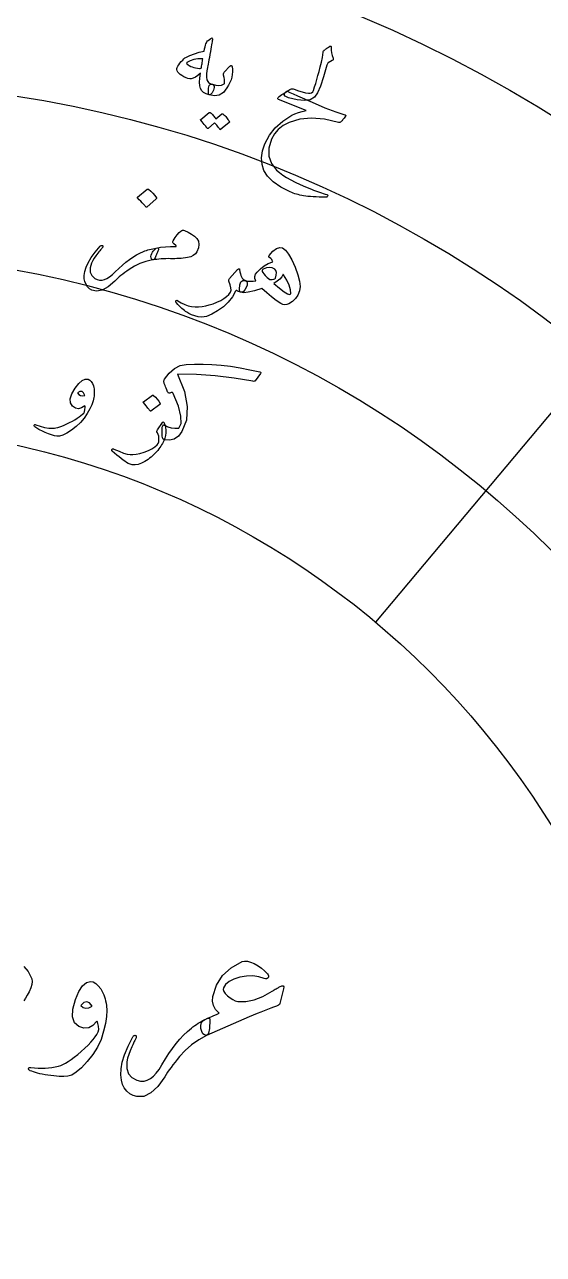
# Model space of a CAD drawing. Header units: millimetres. Extents: x -45 to 45, y -45 to 73.
# Drawn here: x 3.41 to 12.69, y 0.22 to 22.24 of the extents above; entities that cross this region are included whole.
import ezdxf

# ---------------------------------------------------------------- set-up
doc = ezdxf.new("R2010")
doc.units = ezdxf.units.MM
for name, color, linetype in [('ENGRAVE', 7, 'Continuous'), ('ENGRAVE_FINE', 8, 'Continuous'), ('GUIDE', 3, 'Continuous'), ('TEXT', 5, 'Continuous')]:
    doc.layers.add(name, color=color, linetype=linetype)

msp = doc.modelspace()

# ---------------------------------------------------------------- linework, layer by layer
at = {"layer": 'ENGRAVE'}
for radius in [39.65, 33.5042, 27.3585, 21.2127, 15.067]:
    msp.add_circle((0, 0), radius, dxfattribs=at)
at = {"layer": 'ENGRAVE_FINE'}
msp.add_lwpolyline([(13.6353, 16.2499), (9.6849, 11.542)], dxfattribs=at)
for radius in [36.5771, 30.4314, 24.2856, 18.1399]:
    msp.add_circle((0, 0), radius, dxfattribs=at)
at = {"layer": 'GUIDE'}
msp.add_circle((0, 0), 41, dxfattribs=at)
at = {"layer": 'TEXT'}
for points in [[(6.7391, 21.9944), (6.756, 22.0037), (6.7665, 22.0022), (6.7708, 21.9899), (6.7687, 21.9667), (6.7662, 21.9531), (6.7629, 21.9342), (6.7588, 21.9101), (6.754, 21.8806), (6.7483, 21.8456), (6.7413, 21.8049), (6.7332, 21.7585), (6.7238, 21.7064), (6.7146, 21.6551), (6.7063, 21.6092), (6.6989, 21.5687), (6.6924, 21.5336), (6.687, 21.504), (6.6825, 21.48), (6.679, 21.4617), (6.6766, 21.449), (6.6634, 21.3684), (6.6602, 21.3035), (6.6671, 21.2544), (6.684, 21.221), (6.6985, 21.2055), (6.7177, 21.1923), (6.7416, 21.1813), (6.7703, 21.1726), (6.7863, 21.1645), (6.7965, 21.152), (6.8011, 21.1352), (6.8, 21.1141), (6.7942, 21.0902), (6.7858, 21.0668), (6.7748, 21.044), (6.761, 21.0217), (6.7467, 21.0036), (6.7334, 20.9909), (6.7209, 20.9839), (6.7094, 20.9823), (6.6552, 21.0001), (6.6115, 21.025), (6.5782, 21.057), (6.5553, 21.0961), (6.5417, 21.1472), (6.5368, 21.2104), (6.5407, 21.2858), (6.5534, 21.3732), (6.508, 21.3315), (6.4656, 21.3007), (6.4259, 21.281), (6.3891, 21.2722), (6.3618, 21.2733), (6.3312, 21.2797), (6.2973, 21.2913), (6.26, 21.3082), (6.2217, 21.3296), (6.1905, 21.3505), (6.1662, 21.3711), (6.149, 21.3914), (6.1368, 21.4138), (6.1307, 21.4353), (6.1306, 21.456), (6.1365, 21.4758), (6.1485, 21.4992), (6.1648, 21.5243), (6.1853, 21.551), (6.21, 21.5794), (6.2366, 21.6075), (6.2592, 21.6294), (6.2777, 21.6453), (6.2922, 21.6551), (6.3671, 21.6905), (6.4466, 21.7208), (6.5309, 21.746), (6.6198, 21.7662), (6.6293, 21.8078), (6.638, 21.8436), (6.6458, 21.8736), (6.6527, 21.8977), (6.66, 21.9175), (6.6692, 21.9345), (6.6801, 21.9485), (6.6929, 21.9597)], [(8.5767, 21.0648), (8.5961, 21.1258), (8.6159, 21.1902), (8.6359, 21.2582), (8.6563, 21.3296), (8.6769, 21.4048), (8.6976, 21.4842), (8.7186, 21.5676), (8.7398, 21.6551), (8.748, 21.75), (8.7522, 21.7611), (8.7578, 21.7712), (8.7648, 21.78), (8.7732, 21.7877), (8.7779, 21.7915), (8.7845, 21.7963), (8.7929, 21.8022), (8.8032, 21.8091), (8.8152, 21.8173), (8.8289, 21.8269), (8.8442, 21.8379), (8.8613, 21.8503), (8.8671, 21.8542), (8.8731, 21.8563), (8.8794, 21.8564), (8.8858, 21.8547), (8.8903, 21.8517), (8.8933, 21.8469), (8.8946, 21.8404), (8.8942, 21.8321), (8.8925, 21.7856), (8.8972, 21.7379), (8.9083, 21.6892), (8.9256, 21.6392), (8.9296, 21.6256), (8.9284, 21.6141), (8.9222, 21.6046), (8.9109, 21.5973), (8.8415, 21.5562), (8.8349, 21.5504), (8.8287, 21.5417), (8.8229, 21.5301), (8.8174, 21.5157), (8.7585, 21.305), (8.7013, 21.1397), (8.6461, 21.0198), (8.5933, 20.9452), (8.5186, 20.8977), (8.4161, 20.8801), (8.2858, 20.892), (8.1272, 20.9329), (8.0722, 20.9577), (8.0512, 20.986), (8.0643, 21.0178), (8.1117, 21.0532), (8.1192, 21.0573), (8.1265, 21.0614), (8.1337, 21.0654), (8.1407, 21.0693), (8.1475, 21.0732), (8.1541, 21.077), (8.1605, 21.0806), (8.1668, 21.0842), (8.1811, 21.0902), (8.1964, 21.0924), (8.2126, 21.091), (8.2299, 21.0859), (8.3056, 21.0589), (8.3734, 21.0377), (8.4333, 21.0224), (8.4855, 21.0131), (8.5167, 21.0123), (8.5424, 21.0206), (8.5624, 21.0381), (8.5767, 21.0648)], [(6.5953, 21.632), (6.5098, 21.6291), (6.4342, 21.6162), (6.3688, 21.5935), (6.3134, 21.561), (6.3088, 21.5557), (6.3073, 21.5501), (6.3089, 21.5441), (6.3136, 21.5378), (6.333, 21.5218), (6.355, 21.5074), (6.3794, 21.4947), (6.4064, 21.4837), (6.4358, 21.4744), (6.4679, 21.4668), (6.5024, 21.4608), (6.5395, 21.4564), (6.5454, 21.4564), (6.5521, 21.4578), (6.5594, 21.4603), (6.5674, 21.4641), (6.5714, 21.4819), (6.5753, 21.5006), (6.5791, 21.5202), (6.5826, 21.5407), (6.5861, 21.5621), (6.5893, 21.5845), (6.5924, 21.6078), (6.5953, 21.632)], [(6.9792, 21.3875), (7.0815, 21.4988), (7.095, 21.5103), (7.106, 21.5124), (7.1145, 21.505), (7.1205, 21.4883), (7.1263, 21.4421), (7.1274, 21.3956), (7.1235, 21.3488), (7.1148, 21.3018), (7.1011, 21.2542), (7.0822, 21.2059), (7.0581, 21.1568), (7.0289, 21.1069), (6.9643, 21.028), (6.8897, 20.9811), (6.8048, 20.9659), (6.7094, 20.9823), (6.701, 20.9924), (6.6967, 21.0161), (6.6964, 21.0533), (6.7001, 21.1041), (6.7048, 21.1304), (6.7121, 21.151), (6.7218, 21.1658), (6.7341, 21.1749), (6.7423, 21.1772), (6.7511, 21.1776), (6.7604, 21.1761), (6.7703, 21.1726), (6.8288, 21.1559), (6.8831, 21.1514), (6.933, 21.1593), (6.9787, 21.1797), (6.9811, 21.1817), (6.9827, 21.1848), (6.9835, 21.189), (6.9835, 21.1944), (6.9851, 21.227), (6.9828, 21.2613), (6.9768, 21.2975), (6.9669, 21.3354), (6.9642, 21.3495), (6.9653, 21.3628), (6.9703, 21.3755), (6.9792, 21.3875)], [(8.291, 20.9665), (8.5527, 20.8503), (8.7806, 20.7541), (8.9755, 20.6791), (9.1378, 20.6261), (9.1429, 20.6245), (9.1469, 20.6224), (9.1499, 20.6196), (9.1518, 20.6162), (9.1526, 20.6124), (9.1523, 20.6084), (9.1508, 20.6042), (9.1481, 20.5997), (9.1359, 20.5829), (9.1244, 20.5676), (9.1138, 20.5538), (9.104, 20.5415), (9.095, 20.5306), (9.0868, 20.5212), (9.0794, 20.5132), (9.0728, 20.5067), (9.0607, 20.4971), (9.049, 20.4912), (9.0377, 20.489), (9.0269, 20.4906), (8.7739, 20.5496), (8.5412, 20.5686), (8.3297, 20.5481), (8.1398, 20.489), (8.0344, 20.4335), (7.9473, 20.3649), (7.8783, 20.2835), (7.8271, 20.1895), (7.779, 20.0294), (7.7778, 19.8841), (7.8229, 19.7534), (7.914, 19.6371), (7.9668, 19.5914), (8.0269, 19.5468), (8.0944, 19.503), (8.1691, 19.4601), (8.251, 19.4178), (8.3398, 19.3761), (8.4356, 19.3347), (8.5384, 19.2936), (8.5753, 19.2798), (8.6117, 19.2665), (8.6476, 19.2536), (8.6831, 19.2412), (8.7177, 19.2293), (8.7514, 19.2181), (8.7842, 19.2076), (8.816, 19.1977), (8.8253, 19.194), (8.8307, 19.1885), (8.8321, 19.1812), (8.8294, 19.172), (8.8241, 19.1624), (8.8184, 19.1557), (8.8124, 19.1519), (8.806, 19.151), (8.7414, 19.1514), (8.6808, 19.1526), (8.6241, 19.1546), (8.5713, 19.1575), (8.5224, 19.1611), (8.4776, 19.1652), (8.4367, 19.1698), (8.3999, 19.1751), (8.366, 19.1819), (8.3334, 19.189), (8.3019, 19.1964), (8.2715, 19.2042), (8.2423, 19.2127), (8.2142, 19.2222), (8.1872, 19.2326), (8.1614, 19.2441), (7.9897, 19.3334), (7.8538, 19.4267), (7.7539, 19.5248), (7.69, 19.6281), (7.6562, 19.7389), (7.6476, 19.856), (7.6644, 19.9796), (7.7071, 20.1097), (7.7874, 20.2605), (7.8938, 20.3959), (8.0267, 20.5154), (8.1865, 20.6186), (8.2442, 20.6459), (8.3068, 20.6692), (8.3741, 20.6883), (8.4462, 20.7031), (7.9497, 20.9036), (7.9396, 20.9133), (7.9381, 20.9246), (7.9452, 20.9373), (7.9608, 20.9516), (7.9875, 20.9709), (8.0116, 20.9881), (8.0332, 21.0033), (8.0522, 21.0165), (8.0687, 21.0276), (8.0825, 21.0364), (8.0937, 21.043), (8.1022, 21.0473), (8.1162, 21.0432), (8.1524, 21.0285), (8.2107, 21.003), (8.291, 20.9665)], [(6.9381, 20.6433), (6.9415, 20.645), (6.9456, 20.6454), (6.9504, 20.6444), (6.9558, 20.642), (6.9733, 20.6274), (6.9898, 20.6123), (7.0055, 20.5966), (7.0202, 20.5803), (7.034, 20.5633), (7.0471, 20.5453), (7.0594, 20.5264), (7.071, 20.5065), (7.0726, 20.5011), (7.0725, 20.4961), (7.0704, 20.4913), (7.0665, 20.487), (6.9148, 20.3605), (6.9115, 20.3593), (6.9076, 20.3606), (6.9031, 20.3645), (6.8981, 20.3709), (6.895, 20.3762), (6.8896, 20.384), (6.882, 20.3941), (6.872, 20.4066), (6.8596, 20.4217), (6.8448, 20.4395), (6.8275, 20.46), (6.8076, 20.4832), (6.6897, 20.3842), (6.685, 20.3815), (6.6801, 20.3821), (6.6752, 20.3859), (6.6703, 20.3929), (6.666, 20.399), (6.6591, 20.4082), (6.6496, 20.4206), (6.6375, 20.4363), (6.6225, 20.4551), (6.6044, 20.4773), (6.5831, 20.5028), (6.5586, 20.5316), (6.5564, 20.5358), (6.556, 20.5395), (6.5574, 20.5425), (6.5606, 20.545), (6.7102, 20.6671), (6.7136, 20.6689), (6.7177, 20.6693), (6.7225, 20.6684), (6.7279, 20.666), (6.7432, 20.6547), (6.7576, 20.6426), (6.7712, 20.6298), (6.7839, 20.6161), (6.7959, 20.6019), (6.8072, 20.5871), (6.8176, 20.5719), (6.8274, 20.5562)], [(5.6009, 19.2945), (5.6048, 19.2965), (5.6097, 19.2971), (5.6155, 19.2961), (5.6222, 19.2935), (5.665, 19.2604), (5.7036, 19.224), (5.7381, 19.184), (5.7683, 19.1407), (5.7707, 19.1348), (5.771, 19.1295), (5.7691, 19.1248), (5.765, 19.1208), (5.5953, 18.9733), (5.5898, 18.9703), (5.5839, 18.9708), (5.5779, 18.9751), (5.5715, 18.9829), (5.5661, 18.9898), (5.5573, 19.0001), (5.5452, 19.0141), (5.5299, 19.0315), (5.5109, 19.0527), (5.4879, 19.0775), (5.4609, 19.106), (5.43, 19.1382), (5.426, 19.1432), (5.4246, 19.1475), (5.4256, 19.1511), (5.4291, 19.154)], [(5.7625, 18.2406), (5.8422, 18.2536), (5.9272, 18.2627), (6.0173, 18.2677), (6.1126, 18.2686), (6.1197, 18.2702), (6.122, 18.2734), (6.1197, 18.2781), (6.1126, 18.2844), (6.078, 18.3144), (6.0657, 18.3276), (6.0595, 18.3415), (6.0594, 18.3561), (6.0653, 18.3712), (6.1037, 18.4304), (6.1393, 18.4789), (6.1721, 18.5169), (6.2021, 18.5442), (6.2191, 18.5535), (6.2356, 18.5587), (6.2518, 18.5597), (6.2675, 18.5565), (6.3343, 18.5264), (6.3934, 18.4917), (6.4449, 18.4525), (6.4886, 18.4088), (6.5173, 18.3611), (6.5274, 18.3057), (6.5189, 18.2425), (6.4921, 18.1717), (6.4635, 18.134), (6.426, 18.1044), (6.3797, 18.0829), (6.3245, 18.0694), (6.2858, 18.0636), (6.2474, 18.0588), (6.2092, 18.0551), (6.1712, 18.0523), (6.1333, 18.0505), (6.0953, 18.0494), (6.0571, 18.0492), (6.0187, 18.0498), (5.9755, 18.0505), (5.9332, 18.0501), (5.8917, 18.0485), (5.851, 18.0458), (5.811, 18.042), (5.7716, 18.0375), (5.7329, 18.0323), (5.6947, 18.0263), (5.6797, 18.0459), (5.6711, 18.0671), (5.6691, 18.0898), (5.6737, 18.1141), (5.6836, 18.1411), (5.6954, 18.1649), (5.7091, 18.1854), (5.7247, 18.2028)], [(5.6947, 18.0263), (5.5801, 17.9993), (5.4725, 17.9618), (5.3719, 17.914), (5.2783, 17.8558), (5.2385, 17.8279), (5.2008, 17.8005), (5.1653, 17.7738), (5.132, 17.7477), (5.1008, 17.7222), (5.0718, 17.6974), (5.0448, 17.6733), (5.02, 17.6499), (4.9006, 17.5484), (4.7931, 17.4869), (4.697, 17.4656), (4.6117, 17.4846), (4.5701, 17.5099), (4.5355, 17.5439), (4.5079, 17.5866), (4.4872, 17.6382), (4.4766, 17.6892), (4.477, 17.749), (4.4884, 17.8176), (4.5108, 17.895), (4.5466, 17.9774), (4.6003, 18.0682), (4.672, 18.1672), (4.7621, 18.2741), (4.7688, 18.2795), (4.7758, 18.2835), (4.7831, 18.2861), (4.7907, 18.2873), (4.7975, 18.287), (4.8026, 18.2848), (4.806, 18.2809), (4.8076, 18.2751), (4.8078, 18.2678), (4.8072, 18.2617), (4.8061, 18.2566), (4.8043, 18.2528), (4.8013, 18.2493), (4.796, 18.243), (4.7885, 18.2339), (4.7786, 18.222), (4.7665, 18.2074), (4.752, 18.19), (4.7353, 18.1697), (4.7163, 18.1467), (4.6825, 18.1038), (4.6528, 18.0599), (4.6273, 18.0149), (4.6058, 17.9688), (4.582, 17.8835), (4.5841, 17.81), (4.612, 17.7481), (4.6655, 17.6978), (4.708, 17.6744), (4.7508, 17.6628), (4.7941, 17.6629), (4.8379, 17.6747), (4.8823, 17.6949), (4.929, 17.7247), (4.978, 17.7642), (5.0293, 17.8134), (5.0936, 17.8769), (5.1575, 17.9353), (5.2208, 17.9885), (5.2837, 18.0365), (5.3463, 18.0794), (5.409, 18.1173), (5.4717, 18.1502), (5.5345, 18.178), (5.56, 18.1882), (5.5864, 18.1977), (5.6137, 18.2064), (5.6419, 18.2142), (5.671, 18.2215), (5.7008, 18.2283), (5.7312, 18.2347), (5.7625, 18.2406), (5.7845, 18.2422), (5.7982, 18.2372), (5.8038, 18.2256), (5.8011, 18.2074), (5.7927, 18.1854), (5.7843, 18.1639), (5.7759, 18.1429), (5.7675, 18.1224), (5.7591, 18.1026), (5.7504, 18.0836), (5.7415, 18.0656), (5.7325, 18.0484), (5.7272, 18.041), (5.7192, 18.0349), (5.7084, 18.03), (5.6947, 18.0263)], [(7.7826, 18.107), (7.8521, 18.1839), (7.9158, 18.2318), (7.9735, 18.251), (8.025, 18.2414), (8.0763, 18.2014), (8.131, 18.1307), (8.1885, 18.0292), (8.2483, 17.897), (8.298, 17.761), (8.3275, 17.645), (8.3373, 17.5492), (8.328, 17.4734), (8.298, 17.3979), (8.2555, 17.3343), (8.2006, 17.2825), (8.1333, 17.2423), (8.0972, 17.2296), (8.062, 17.2261), (8.0278, 17.2317), (7.9944, 17.2465), (7.9093, 17.3024), (7.8244, 17.3661), (7.7398, 17.4377), (7.6552, 17.5171), (7.5191, 17.4748), (7.4101, 17.4493), (7.3278, 17.4408), (7.2719, 17.4498), (7.263, 17.4562), (7.2566, 17.467), (7.2527, 17.4822), (7.2512, 17.5017), (7.2568, 17.5808), (7.2764, 17.6332), (7.3103, 17.6587), (7.3584, 17.6573), (7.4042, 17.648), (7.4501, 17.6446), (7.4963, 17.6471), (7.5427, 17.6555), (7.5285, 17.6943), (7.5279, 17.733), (7.5411, 17.7717), (7.5681, 17.8103), (7.6274, 17.87), (7.6935, 17.9204), (7.7665, 17.9612), (7.8463, 17.9924), (7.8401, 18.0146), (7.8288, 18.0347), (7.8124, 18.0526), (7.7908, 18.0682), (7.7805, 18.0769), (7.7758, 18.0862), (7.7765, 18.0963), (7.7826, 18.107)], [(7.0744, 17.6977), (7.22, 17.8546), (7.2339, 17.8661), (7.2444, 17.8703), (7.2517, 17.867), (7.2555, 17.8563), (7.2616, 17.8161), (7.2689, 17.7807), (7.2775, 17.7502), (7.2874, 17.7246), (7.3007, 17.7025), (7.3173, 17.6838), (7.3373, 17.6685), (7.3607, 17.6564), (7.3819, 17.64), (7.391, 17.6139), (7.3879, 17.5779), (7.3727, 17.5322), (7.3506, 17.489), (7.3268, 17.4607), (7.3013, 17.4474), (7.2742, 17.4489), (7.2557, 17.4556), (7.2371, 17.4629), (7.2185, 17.471), (7.1999, 17.4797), (7.1963, 17.4801), (7.1922, 17.4788), (7.1878, 17.4755), (7.1829, 17.4704), (7.1259, 17.3661), (7.0531, 17.2719), (6.9648, 17.1876), (6.8611, 17.1131), (6.756, 17.054), (6.663, 17.0163), (6.5817, 17.0002), (6.512, 17.0058), (6.4512, 17.0235), (6.3969, 17.0434), (6.3492, 17.0658), (6.3079, 17.0905), (6.2886, 17.105), (6.2682, 17.1211), (6.2466, 17.139), (6.2239, 17.1585), (6.2003, 17.18), (6.176, 17.2037), (6.1511, 17.2295), (6.1254, 17.2575), (6.1188, 17.2642), (6.1144, 17.2707), (6.1122, 17.2772), (6.112, 17.2835), (6.1133, 17.2915), (6.1157, 17.2974), (6.1193, 17.3013), (6.124, 17.3031), (6.1297, 17.3042), (6.1355, 17.3037), (6.1413, 17.3014), (6.1471, 17.2975), (6.212, 17.2574), (6.2749, 17.2264), (6.3361, 17.2043), (6.3956, 17.1913), (6.4573, 17.1859), (6.5198, 17.1863), (6.5833, 17.1922), (6.6477, 17.2038), (6.7131, 17.2209), (6.7798, 17.2432), (6.8476, 17.2707), (6.9167, 17.3034), (6.9722, 17.3362), (7.0201, 17.3716), (7.0605, 17.4096), (7.0932, 17.4504), (7.1023, 17.4845), (7.1005, 17.5283), (7.0878, 17.582), (7.064, 17.6454), (7.0606, 17.6583), (7.0612, 17.6714), (7.0658, 17.6845), (7.0744, 17.6977)], [(7.7945, 17.6741), (7.8355, 17.6779), (7.8661, 17.6834), (7.8863, 17.6908), (7.8961, 17.7001), (7.9118, 17.7564), (7.915, 17.8025), (7.9056, 17.8384), (7.8838, 17.8641), (7.8396, 17.8868), (7.7902, 17.8935), (7.7356, 17.8844), (7.6761, 17.8592), (7.6626, 17.8488), (7.657, 17.8354), (7.6593, 17.819), (7.6695, 17.7995), (7.6879, 17.7759), (7.7149, 17.7472), (7.7505, 17.7133), (7.7945, 17.6741)], [(8.0393, 17.7618), (8.0363, 17.7659), (8.0334, 17.7672), (8.0307, 17.7657), (8.028, 17.7614), (8.0098, 17.7225), (7.9765, 17.6839), (7.9284, 17.6455), (7.8655, 17.6071), (7.968, 17.5198), (8.0493, 17.4578), (8.1099, 17.4215), (8.1499, 17.4111), (8.1583, 17.4117), (8.1643, 17.414), (8.1681, 17.4181), (8.1697, 17.4239), (8.1639, 17.4937), (8.1404, 17.5733), (8.0989, 17.6627), (8.0393, 17.7618)], [(7.6274, 15.9913), (7.5315, 15.8624), (7.5244, 15.8567), (7.5153, 15.8535), (7.5041, 15.8528), (7.4907, 15.8546), (7.1564, 15.9124), (6.8201, 15.9524), (6.4827, 15.9747), (6.1448, 15.9791), (6.2677, 15.6731), (6.3193, 15.3997), (6.3033, 15.1598), (6.223, 14.953), (6.16, 14.8708), (6.0858, 14.8193), (6.0004, 14.7982), (5.9037, 14.8074), (5.8883, 14.8174), (5.8771, 14.8406), (5.8699, 14.8772), (5.8667, 14.9271), (5.8668, 14.9859), (5.8715, 15.0295), (5.8808, 15.0579), (5.8948, 15.0711), (5.9004, 15.0717), (5.9065, 15.0707), (5.9132, 15.0679), (5.9203, 15.0635), (5.9699, 15.0363), (6.0278, 15.019), (6.0942, 15.0115), (6.1692, 15.0137), (6.2081, 15.0972), (6.2054, 15.2286), (6.1598, 15.4079), (6.0687, 15.6348), (6.0625, 15.6445), (6.0546, 15.6504), (6.0448, 15.6526), (6.0333, 15.6509), (6.0085, 15.6438), (5.9945, 15.6414), (5.983, 15.6441), (5.974, 15.6517), (5.9675, 15.6642), (5.9539, 15.6987), (5.9417, 15.7295), (5.9311, 15.7566), (5.9219, 15.78), (5.9141, 15.7997), (5.9079, 15.8157), (5.9032, 15.8281), (5.9001, 15.8367), (5.898, 15.85), (5.8989, 15.8632), (5.9029, 15.8766), (5.91, 15.8899), (5.9974, 16.0021), (6.091, 16.084), (6.1907, 16.1354), (6.2964, 16.1562), (6.4458, 16.1624), (6.6001, 16.1623), (6.7591, 16.1556), (6.9227, 16.1422), (7.0906, 16.122), (7.2625, 16.0952), (7.4381, 16.0614), (7.6173, 16.0207), (7.6292, 16.0172), (7.6349, 16.0111), (7.6343, 16.0025), (7.6274, 15.9913)], [(4.3124, 15.7336), (4.3766, 15.8135), (4.4372, 15.8661), (4.4939, 15.8914), (4.5466, 15.8894), (4.5759, 15.8752), (4.601, 15.8506), (4.6218, 15.8156), (4.6383, 15.7703), (4.6451, 15.7449), (4.6501, 15.7194), (4.6533, 15.6938), (4.6547, 15.6682), (4.6547, 15.6423), (4.6536, 15.6158), (4.6515, 15.5888), (4.6483, 15.5612), (4.6352, 15.5016), (4.6108, 15.434), (4.5753, 15.3584), (4.5287, 15.2748), (4.472, 15.1907), (4.406, 15.1136), (4.3308, 15.0433), (4.2466, 14.9798), (4.1629, 14.9271), (4.0918, 14.891), (4.0331, 14.8718), (3.9864, 14.8696), (3.9419, 14.8788), (3.8918, 14.8935), (3.836, 14.9134), (3.7745, 14.9385), (3.7435, 14.9522), (3.715, 14.9657), (3.689, 14.9789), (3.6655, 14.9919), (3.6442, 15.0045), (3.6251, 15.0163), (3.6081, 15.0275), (3.5932, 15.038), (3.5848, 15.0459), (3.5796, 15.0537), (3.5777, 15.0613), (3.5789, 15.0688), (3.5838, 15.0753), (3.5904, 15.0786), (3.5987, 15.0786), (3.6087, 15.0754), (3.6858, 15.0481), (3.7629, 15.0284), (3.84, 15.0164), (3.9173, 15.0119), (3.9419, 15.0133), (3.9701, 15.0181), (4.0017, 15.0262), (4.037, 15.0376), (4.0758, 15.0523), (4.1182, 15.0703), (4.1642, 15.0914), (4.214, 15.1158), (4.2634, 15.1414), (4.3084, 15.1665), (4.349, 15.191), (4.385, 15.215), (4.4164, 15.2387), (4.4432, 15.2623), (4.4651, 15.2858), (4.4823, 15.3093), (4.4884, 15.3506), (4.4911, 15.3819), (4.4902, 15.4033), (4.4858, 15.4147), (4.4284, 15.376), (4.3726, 15.3624), (4.318, 15.3739), (4.2645, 15.4106), (4.2276, 15.4676), (4.2231, 15.5405), (4.2512, 15.6292), (4.3124, 15.7336)], [(4.4845, 15.6), (4.464, 15.6471), (4.4355, 15.6705), (4.399, 15.6701), (4.3549, 15.6459), (4.3767, 15.615), (4.4055, 15.5971), (4.4414, 15.5921), (4.4845, 15.6)], [(5.6945, 15.6025), (5.6981, 15.6042), (5.7024, 15.6044), (5.7074, 15.6031), (5.713, 15.6005), (5.7483, 15.5689), (5.7797, 15.5345), (5.8072, 15.4972), (5.8308, 15.4572), (5.8325, 15.4518), (5.8324, 15.4471), (5.8304, 15.4431), (5.8266, 15.4398), (5.669, 15.3186), (5.664, 15.3161), (5.659, 15.317), (5.6539, 15.321), (5.6489, 15.3283), (5.6446, 15.3347), (5.6376, 15.3443), (5.628, 15.3573), (5.6157, 15.3736), (5.6005, 15.3934), (5.5821, 15.4166), (5.5604, 15.4433), (5.5354, 15.4735), (5.5323, 15.4782), (5.5313, 15.482), (5.5324, 15.4852), (5.5357, 15.4876)], [(5.9007, 15.1165), (5.9126, 15.0942), (5.9222, 15.0639), (5.9295, 15.0256), (5.9343, 14.9792), (5.9351, 14.9302), (5.9293, 14.882), (5.917, 14.8346), (5.8983, 14.788), (5.8871, 14.7645), (5.8745, 14.7407), (5.8604, 14.7166), (5.845, 14.6921), (5.8279, 14.6674), (5.8093, 14.6424), (5.789, 14.6172), (5.767, 14.5917), (5.745, 14.5671), (5.7218, 14.5433), (5.6974, 14.5202), (5.6718, 14.4979), (5.645, 14.4763), (5.6169, 14.4555), (5.5877, 14.4355), (5.5573, 14.4161), (5.4972, 14.3848), (5.4399, 14.3647), (5.3855, 14.3559), (5.3337, 14.3583), (5.3134, 14.3621), (5.2948, 14.3674), (5.2778, 14.3741), (5.2625, 14.3822), (5.2331, 14.3999), (5.2019, 14.4204), (5.1689, 14.4437), (5.1341, 14.4698), (5.0974, 14.4987), (5.0589, 14.5306), (5.0186, 14.5655), (4.9763, 14.6034), (4.9723, 14.6067), (4.9695, 14.611), (4.9678, 14.6164), (4.9674, 14.6228), (4.968, 14.6285), (4.9705, 14.6335), (4.9746, 14.638), (4.9805, 14.6418), (4.9852, 14.6433), (4.9911, 14.6435), (4.9982, 14.6424), (5.0066, 14.64), (5.1007, 14.5997), (5.1801, 14.5695), (5.245, 14.5496), (5.2956, 14.5403), (5.3456, 14.5404), (5.4043, 14.5482), (5.4716, 14.5635), (5.5477, 14.5862), (5.623, 14.6146), (5.6869, 14.6451), (5.7393, 14.6779), (5.7802, 14.713), (5.7966, 14.7418), (5.8075, 14.772), (5.8127, 14.8035), (5.8123, 14.8363), (5.8073, 14.8705), (5.7991, 14.9011), (5.7877, 14.9281), (5.7731, 14.9516), (5.7722, 14.9562), (5.774, 14.9632), (5.7786, 14.9727), (5.7859, 14.9848), (5.8728, 15.1178), (5.8758, 15.1211), (5.8797, 15.1234), (5.8844, 15.1249), (5.89, 15.1254), (5.894, 15.1244), (5.8972, 15.1226), (5.8994, 15.1199), (5.9007, 15.1165)], [(8.0401, 4.9745), (7.9735, 4.708), (7.966, 4.6951), (7.9535, 4.6831), (7.936, 4.6718), (7.9135, 4.6614), (7.8637, 4.6438), (7.8107, 4.6244), (7.7546, 4.603), (7.6954, 4.5798), (7.633, 4.5549), (7.5675, 4.5286), (7.4989, 4.5008), (7.4272, 4.4716), (6.6612, 4.1385), (6.6262, 4.1462), (6.5979, 4.1693), (6.5763, 4.2078), (6.5613, 4.2617), (6.5588, 4.319), (6.5746, 4.3675), (6.6087, 4.4072), (6.6612, 4.4383), (6.6678, 4.4413), (6.6808, 4.447), (6.7002, 4.4554), (6.7261, 4.4666), (6.7583, 4.4802), (6.7965, 4.4961), (6.8407, 4.5143), (6.891, 4.5348), (6.8263, 4.6013), (6.7853, 4.6739), (6.768, 4.7528), (6.7744, 4.8379), (6.8386, 5.0405), (6.9476, 5.2118), (7.1017, 5.3519), (7.3007, 5.4608), (7.3442, 5.471), (7.3948, 5.4683), (7.4524, 5.4526), (7.5172, 5.4241), (7.5844, 5.3852), (7.6462, 5.3417), (7.7026, 5.2936), (7.7536, 5.2409), (7.768, 5.2216), (7.7745, 5.2035), (7.773, 5.1866), (7.7636, 5.171), (7.7495, 5.1589), (7.7337, 5.1527), (7.7162, 5.1523), (7.697, 5.1577), (7.5973, 5.1891), (7.4914, 5.2035), (7.3792, 5.2008), (7.2607, 5.181), (7.1535, 5.1489), (7.0684, 5.106), (7.0053, 5.0523), (6.9643, 4.9878), (6.9601, 4.9591), (6.9709, 4.9262), (6.9968, 4.8891), (7.0376, 4.8479), (7.0842, 4.8105), (7.1308, 4.7813), (7.1774, 4.7605), (7.2241, 4.748), (7.3637, 4.7445), (7.513, 4.7738), (7.6718, 4.8361), (7.8402, 4.9312), (7.8583, 4.9426), (7.876, 4.9537), (7.8933, 4.9643), (7.9102, 4.9745), (7.9264, 4.9841), (7.9418, 4.9928), (7.9564, 5.0007), (7.9701, 5.0078), (8.0082, 5.0257), (8.0326, 5.0261), (8.0432, 5.009), (8.0401, 4.9745)], [(4.3165, 4.7846), (4.3772, 4.9258), (4.443, 5.0261), (4.5138, 5.0856), (4.5896, 5.1044), (4.637, 5.0961), (4.6828, 5.0711), (4.727, 5.0294), (4.7694, 4.9712), (4.7898, 4.9374), (4.8077, 4.9029), (4.8231, 4.8675), (4.836, 4.8313), (4.8471, 4.794), (4.8568, 4.7555), (4.8654, 4.7157), (4.8727, 4.6747), (4.8795, 4.5834), (4.8735, 4.4757), (4.8546, 4.3519), (4.8227, 4.2118), (4.7757, 4.0667), (4.7111, 3.9278), (4.6291, 3.7952), (4.5296, 3.6689), (4.4253, 3.5588), (4.3323, 3.4782), (4.2505, 3.4272), (4.1799, 3.4058), (4.1079, 3.402), (4.025, 3.4041), (3.9314, 3.412), (3.8269, 3.4258), (3.7739, 3.4344), (3.7249, 3.4437), (3.6798, 3.4535), (3.6387, 3.4641), (3.6013, 3.4748), (3.5675, 3.4853), (3.5372, 3.4956), (3.5105, 3.5057), (3.4946, 3.5144), (3.4838, 3.524), (3.478, 3.5344), (3.4771, 3.5457), (3.4824, 3.5569), (3.4913, 3.564), (3.504, 3.5669), (3.5204, 3.5656), (3.6489, 3.5532), (3.7744, 3.5523), (3.897, 3.5631), (4.0167, 3.5856), (4.0537, 3.5971), (4.0946, 3.6148), (4.1394, 3.6387), (4.1882, 3.6689), (4.241, 3.7053), (4.2977, 3.748), (4.3584, 3.7969), (4.423, 3.8521), (4.4863, 3.9091), (4.5429, 3.9637), (4.5929, 4.0157), (4.6362, 4.0652), (4.6726, 4.1125), (4.702, 4.1577), (4.7242, 4.2007), (4.7394, 4.2418), (4.7307, 4.3038), (4.7211, 4.35), (4.7107, 4.3804), (4.6995, 4.395), (4.6318, 4.3152), (4.5554, 4.2726), (4.4703, 4.2669), (4.3764, 4.2984), (4.299, 4.3662), (4.2632, 4.4699), (4.269, 4.6094), (4.3165, 4.7846)], [(4.6195, 4.6614), (4.5704, 4.7209), (4.5196, 4.743), (4.4672, 4.7276), (4.413, 4.6747), (4.4572, 4.6389), (4.5063, 4.6248), (4.5604, 4.6323), (4.6195, 4.6614)], [(6.6612, 4.1385), (6.5226, 4.0586), (6.3964, 3.9686), (6.2828, 3.8687), (6.1816, 3.7588), (6.1395, 3.708), (6.1, 3.6589), (6.0629, 3.6114), (6.0284, 3.5656), (5.9963, 3.5215), (5.9668, 3.479), (5.9397, 3.4382), (5.9151, 3.3991), (5.7917, 3.2257), (5.6678, 3.1085), (5.5436, 3.0475), (5.4189, 3.0427), (5.3523, 3.0613), (5.2923, 3.0935), (5.239, 3.1395), (5.1924, 3.1993), (5.1601, 3.2617), (5.1399, 3.3392), (5.1318, 3.4316), (5.1358, 3.539), (5.1562, 3.6572), (5.1974, 3.7921), (5.2594, 3.9437), (5.3423, 4.1119), (5.3494, 4.121), (5.3573, 4.1285), (5.366, 4.1343), (5.3756, 4.1385), (5.3847, 4.1404), (5.3922, 4.1393), (5.3981, 4.1354), (5.4022, 4.1285), (5.4049, 4.1191), (5.4064, 4.111), (5.4066, 4.1042), (5.4056, 4.0985), (5.4029, 4.093), (5.3981, 4.0831), (5.3912, 4.0689), (5.3822, 4.0502), (5.3712, 4.0272), (5.3581, 3.9999), (5.3429, 3.9681), (5.3256, 3.932), (5.2952, 3.8654), (5.2707, 3.7988), (5.2519, 3.7322), (5.239, 3.6656), (5.2363, 3.5475), (5.2648, 3.4532), (5.3246, 3.3827), (5.4156, 3.3358), (5.482, 3.3202), (5.5446, 3.32), (5.6035, 3.3352), (5.6587, 3.3658), (5.7116, 3.4074), (5.7636, 3.4624), (5.8148, 3.5307), (5.8652, 3.6123), (5.9272, 3.7172), (5.9901, 3.8154), (6.0538, 3.907), (6.1183, 3.992), (6.1841, 4.0704), (6.2515, 4.1427), (6.3206, 4.2087), (6.3914, 4.2684), (6.4205, 4.2914), (6.451, 4.3138), (6.4829, 4.3355), (6.5163, 4.3567), (6.551, 4.3774), (6.5867, 4.3979), (6.6234, 4.4182), (6.6612, 4.4383), (6.6889, 4.4491), (6.7087, 4.4483), (6.7205, 4.4358), (6.7245, 4.4116), (6.7227, 4.3803), (6.7207, 4.3496), (6.7185, 4.3195), (6.7162, 4.2901), (6.7133, 4.2614), (6.7099, 4.2338), (6.7059, 4.2073), (6.7012, 4.1818), (6.6974, 4.1704), (6.6895, 4.1593), (6.6774, 4.1487), (6.6612, 4.1385)]]:
    msp.add_lwpolyline(points, close=True, dxfattribs=at)
msp.add_lwpolyline([(3.3922, 5.3758), (3.4734, 5.2838), (3.5371, 5.1543), (3.5442, 5.1048), (3.5388, 5.0494), (3.5209, 4.9882), (3.4905, 4.9212), (3.4555, 4.8567), (3.4239, 4.803), (3.3955, 4.7601)], dxfattribs=at)

doc.saveas('drawing.dxf')
